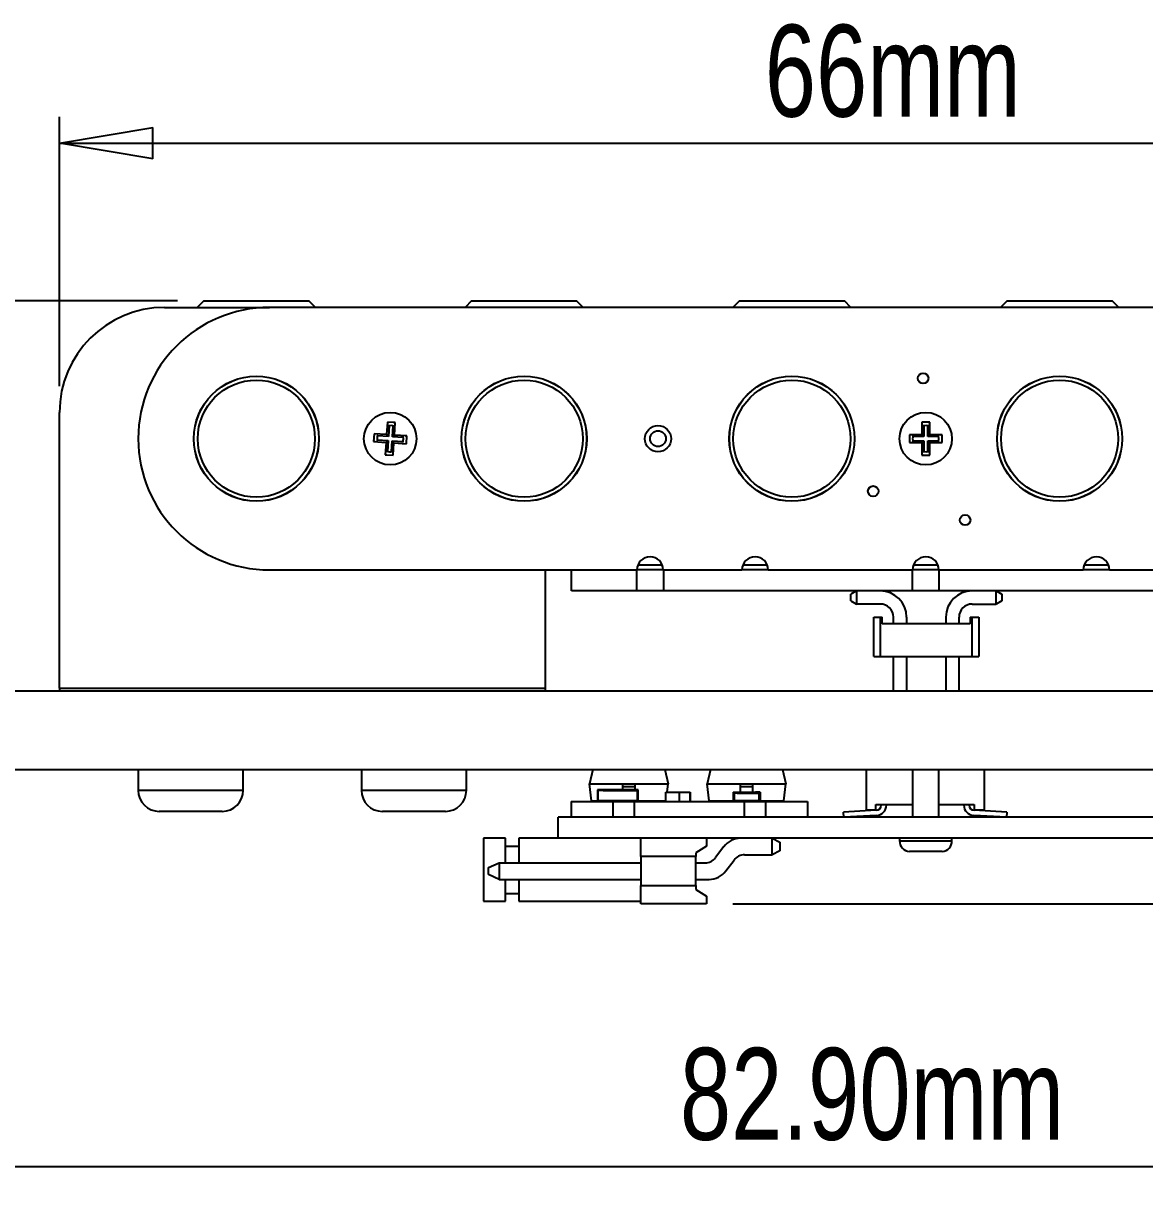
# Model space of a CAD drawing. Header units: millimetres. Extents: x 5 to 292, y 4 to 204.
# Drawn here: x 55.73 to 98.44, y 71.04 to 115.59 of the extents above; entities that cross this region are included whole.
import ezdxf

# ---------------------------------------------------------------- set-up
doc = ezdxf.new("R2010")
doc.units = ezdxf.units.MM
doc.layers.add('LAYER_1', color=179, linetype='Continuous')
doc.styles.add('SLDTEXTSTYLE0', font='TXT', dxfattribs={"width": 0.75})
doc.dimstyles.new('SLDDIMSTYLE0', dxfattribs={"dimtxt": 3.5, "dimasz": 3.556, "dimexe": 0, "dimexo": 0.0625, "dimgap": 0.875, "dimtad": 1, "dimrnd": 1e-09, "dimzin": 12, "dimdsep": 46, "dimtxsty": 'SLDTEXTSTYLE0', "dimblk1": 'CLOSED', "dimblk2": 'CLOSED', "dimsah": 1, "dimcen": 0.09, "dimadec": 0, "dimazin": 3, "dimtfac": 1, "dimtofl": 0, "dimtmove": 0, "dimatfit": 3, "dimldrblk": 'CLOSED', "dimfxl": 1, "dimfrac": 2, "dimtolj": 1, "dimtzin": 12, "dimarcsym": 0})
doc.dimstyles.new('SLDDIMSTYLE1', dxfattribs={"dimtxt": 3.5, "dimasz": 3.556, "dimexe": 0, "dimexo": 0.0625, "dimgap": 0.875, "dimtad": 1, "dimrnd": 1e-09, "dimzin": 4, "dimdsep": 46, "dimtxsty": 'SLDTEXTSTYLE0', "dimblk1": 'CLOSED', "dimblk2": 'CLOSED', "dimsah": 1, "dimcen": 0.09, "dimadec": 0, "dimazin": 1, "dimtfac": 1, "dimtofl": 0, "dimtmove": 0, "dimatfit": 3, "dimldrblk": 'CLOSED', "dimfxl": 1, "dimfrac": 2, "dimtolj": 1, "dimtzin": 12, "dimarcsym": 0})
doc.dimstyles.new('SLDDIMSTYLE2', dxfattribs={"dimtxt": 3.5, "dimasz": 3.556, "dimexe": 0, "dimexo": 0.0625, "dimgap": 0.875, "dimtad": 1, "dimrnd": 1e-09, "dimzin": 12, "dimdsep": 46, "dimtxsty": 'SLDTEXTSTYLE0', "dimblk1": 'CLOSED', "dimblk2": 'CLOSED', "dimsah": 1, "dimcen": 0.09, "dimadec": 0, "dimazin": 3, "dimtfac": 1, "dimtmove": 0, "dimatfit": 0, "dimldrblk": 'CLOSED', "dimfxl": 1, "dimfrac": 2, "dimtolj": 1, "dimtzin": 12, "dimarcsym": 0})

# ---------------------------------------------------------------- blocks, each defined once
blk = doc.blocks.new('_CLOSED')
at = {"color": 0, "linetype": 'ByBlock', "lineweight": -2}
for p, q in [((-1, 0.166667), (0, 0)), ((-1, 0.166667), (-1, -0.166667)), ((0, 0), (-1, -0.166667)), ((0, 0), (-1, 0))]:
    blk.add_line(p, q, dxfattribs=at)
blk = doc.blocks.new('_D')
at = {"layer": 'LAYER_1'}
for p, q in [((57.107, 101.766), (57.107, 112.024)), ((123.107, 101.766), (123.107, 112.024)), ((57.107, 111.024), (123.107, 111.024))]:
    blk.add_line(p, q, dxfattribs=at)
at = {"layer": 'LAYER_1', "xscale": 3.556, "yscale": 3.556, "rotation": 180}
blk.add_blockref('_CLOSED', (57.107, 111.024, 1.494), dxfattribs=at)
at = {"layer": 'LAYER_1', "xscale": 3.556, "yscale": 3.556}
blk.add_blockref('_CLOSED', (123.107, 111.024, 1.494), dxfattribs=at)
at = {"layer": 'LAYER_1', "insert": (83.975, 115.536), "char_height": 3.5, "attachment_point": 1, "style": 'SLDTEXTSTYLE0'}
blk.add_mtext('66mm', dxfattribs=at)
blk = doc.blocks.new('_D_1')
at = {"layer": 'LAYER_1'}
for p, q in [((48.657, 86.166), (48.657, 71.043)), ((131.557, 86.166), (131.557, 71.043)), ((48.657, 72.043), (131.557, 72.043))]:
    blk.add_line(p, q, dxfattribs=at)
at = {"layer": 'LAYER_1', "xscale": 3.556, "yscale": 3.556, "rotation": 180}
blk.add_blockref('_CLOSED', (48.657, 72.043, 1.494), dxfattribs=at)
at = {"layer": 'LAYER_1', "xscale": 3.556, "yscale": 3.556}
blk.add_blockref('_CLOSED', (131.557, 72.043, 1.494), dxfattribs=at)
at = {"layer": 'LAYER_1', "insert": (80.743, 76.555), "char_height": 3.5, "attachment_point": 1, "style": 'SLDTEXTSTYLE0'}
blk.add_mtext('82.90mm', dxfattribs=at)
blk = doc.blocks.new('_D_2')
at = {"layer": 'LAYER_1'}
for p, q in [((140.016, 105.016), (140.016, 111.366)), ((118.607, 105.016), (141.016, 105.016)), ((140.016, 105.016), (140.016, 82.043)), ((82.754, 82.043), (141.016, 82.043)), ((140.016, 82.043), (140.016, 75.693))]:
    blk.add_line(p, q, dxfattribs=at)
at = {"layer": 'LAYER_1', "xscale": 3.556, "yscale": 3.556}
for p, rotation in [((140.016, 105.016, 1.494), 270), ((140.016, 82.043, 1.494), 90)]:
    blk.add_blockref('_CLOSED', p, dxfattribs=dict(at, rotation=rotation))
at = {"layer": 'LAYER_1', "insert": (135.504, 83.225), "char_height": 3.5, "attachment_point": 1, "rotation": 90, "style": 'SLDTEXTSTYLE0'}
blk.add_mtext('22.97mm', dxfattribs=at)
blk = doc.blocks.new('_D_3')
at = {"layer": 'LAYER_1'}
for p, q in [((41.738, 105.016), (41.738, 111.366)), ((61.607, 105.016), (40.738, 105.016)), ((41.738, 105.016), (41.738, 87.166)), ((47.657, 87.166), (40.738, 87.166)), ((41.738, 87.166), (41.738, 80.816))]:
    blk.add_line(p, q, dxfattribs=at)
at = {"layer": 'LAYER_1', "xscale": 3.556, "yscale": 3.556}
for p, rotation in [((41.738, 105.016, 1.494), 270), ((41.738, 87.166, 1.494), 90)]:
    blk.add_blockref('_CLOSED', p, dxfattribs=dict(at, rotation=rotation))
at = {"layer": 'LAYER_1', "insert": (37.226, 85.83), "char_height": 3.5, "attachment_point": 1, "rotation": 90, "style": 'SLDTEXTSTYLE0'}
blk.add_mtext('17.85mm', dxfattribs=at)

msp = doc.modelspace()

# ---------------------------------------------------------------- linework, layer by layer
at = {"color": 7, "linetype": 'Continuous', "lineweight": 25}
for p, q in [((61.107, 104.766), (65.107, 104.766)), ((62.607, 105.016), (62.357, 104.766)), ((62.607, 105.016), (66.607, 105.016)), ((115.107, 104.766), (65.107, 104.766)), ((66.857, 104.766), (66.607, 105.016)), ((72.807, 105.016), (72.557, 104.766)), ((72.807, 105.016), (76.807, 105.016)), ((77.057, 104.766), (76.807, 105.016)), ((83.007, 105.016), (82.757, 104.766)), ((83.007, 105.016), (87.007, 105.016)), ((87.257, 104.766), (87.007, 105.016)), ((93.207, 105.016), (92.957, 104.766)), ((93.207, 105.016), (97.207, 105.016)), ((97.457, 104.766), (97.207, 105.016)), ((57.107, 90.266), (57.107, 100.766)), ((69.598, 100.399), (69.567, 99.925)), ((69.898, 100.38), (69.598, 100.399)), ((69.632, 100.36), (69.598, 100.399)), ((69.662, 100.264), (69.635, 99.848)), ((69.789, 99.838), (69.816, 100.254)), ((69.859, 100.346), (69.898, 100.38)), ((69.866, 99.906), (69.898, 100.38)), ((90.257, 100.391), (89.957, 100.391)), ((89.957, 100.391), (89.957, 99.916)), ((89.993, 100.354), (89.957, 100.391)), ((90.03, 100.26), (90.03, 99.843)), ((90.184, 99.843), (90.184, 100.26)), ((90.221, 100.354), (90.257, 100.391)), ((90.257, 99.916), (90.257, 100.391)), ((69.093, 99.956), (69.073, 99.657)), ((69.567, 99.925), (69.093, 99.956)), ((69.127, 99.918), (69.093, 99.956)), ((69.635, 99.848), (69.219, 99.875)), ((69.635, 99.848), (69.567, 99.925)), ((69.789, 99.838), (69.866, 99.906)), ((70.205, 99.81), (69.789, 99.838)), ((70.34, 99.874), (69.866, 99.906)), ((70.207, 99.766), (70.2, 99.847)), ((70.302, 99.841), (70.34, 99.874)), ((70.321, 99.575), (70.34, 99.874)), ((89.518, 99.879), (89.482, 99.916)), ((89.482, 99.916), (89.482, 99.616)), ((89.957, 99.916), (89.482, 99.916)), ((90.03, 99.843), (89.613, 99.843)), ((90.03, 99.843), (89.957, 99.916)), ((90.184, 99.843), (90.257, 99.916)), ((90.601, 99.843), (90.184, 99.843)), ((90.732, 99.916), (90.257, 99.916)), ((90.607, 99.766), (90.594, 99.879)), ((90.696, 99.879), (90.732, 99.916)), ((90.732, 99.616), (90.732, 99.916)), ((69.112, 99.691), (69.073, 99.657)), ((69.073, 99.657), (69.547, 99.626)), ((69.209, 99.721), (69.625, 99.694)), ((69.547, 99.626), (69.516, 99.152)), ((69.625, 99.694), (69.547, 99.626)), ((69.625, 99.694), (69.598, 99.278)), ((69.752, 99.268), (69.779, 99.684)), ((69.779, 99.684), (69.847, 99.606)), ((69.779, 99.684), (70.195, 99.656)), ((69.816, 99.132), (69.847, 99.606)), ((69.847, 99.606), (70.321, 99.575)), ((70.185, 99.62), (70.207, 99.766)), ((70.287, 99.614), (70.321, 99.575)), ((89.518, 99.652), (89.482, 99.616)), ((89.482, 99.616), (89.957, 99.616)), ((89.613, 99.688), (90.03, 99.688)), ((90.03, 99.688), (89.957, 99.616)), ((89.957, 99.616), (89.957, 99.141)), ((90.03, 99.688), (90.03, 99.272)), ((90.184, 99.272), (90.184, 99.688)), ((90.184, 99.688), (90.257, 99.616)), ((90.184, 99.688), (90.601, 99.688)), ((90.257, 99.141), (90.257, 99.616)), ((90.257, 99.616), (90.732, 99.616)), ((90.594, 99.652), (90.607, 99.766)), ((90.696, 99.652), (90.732, 99.616)), ((69.555, 99.186), (69.516, 99.152)), ((69.516, 99.152), (69.816, 99.132)), ((69.782, 99.171), (69.816, 99.132)), ((89.993, 99.177), (89.957, 99.141)), ((89.957, 99.141), (90.257, 99.141)), ((90.221, 99.177), (90.257, 99.141)), ((79.149, 94.966), (80.065, 94.966)), ((83.149, 94.966), (84.065, 94.966)), ((89.649, 94.966), (90.565, 94.966)), ((96.149, 94.966), (97.065, 94.966)), ((65.107, 94.766), (79.107, 94.766)), ((75.607, 94.766), (75.607, 90.266)), ((76.61, 93.966), (76.61, 94.766)), ((79.104, 93.966), (79.104, 94.766)), ((80.107, 94.766), (79.107, 94.766)), ((80.107, 94.766), (83.107, 94.766)), ((80.124, 93.966), (80.124, 94.766)), ((84.107, 94.766), (83.107, 94.766)), ((84.107, 94.766), (89.607, 94.766)), ((89.604, 93.966), (89.604, 94.766)), ((90.607, 94.766), (89.607, 94.766)), ((90.607, 94.766), (96.107, 94.766)), ((90.624, 93.966), (90.624, 94.766)), ((97.107, 94.766), (96.107, 94.766)), ((97.107, 94.766), (100.107, 94.766)), ((77.61, 93.966), (76.61, 93.966)), ((79.104, 93.966), (77.61, 93.966)), ((80.124, 93.966), (79.104, 93.966)), ((89.604, 93.966), (80.124, 93.966)), ((87.467, 93.966), (87.251, 93.841)), ((87.251, 93.591), (87.251, 93.841)), ((87.251, 93.591), (87.467, 93.466)), ((87.467, 93.966), (87.467, 93.466)), ((90.624, 93.966), (89.604, 93.966)), ((100.104, 93.966), (90.624, 93.966)), ((92.784, 93.466), (92.784, 93.966)), ((92.784, 93.966), (93.001, 93.841)), ((93.001, 93.591), (92.784, 93.466)), ((93.001, 93.841), (93.001, 93.591)), ((88.376, 93.466), (87.467, 93.466)), ((91.876, 93.466), (92.784, 93.466)), ((88.126, 92.966), (88.376, 92.966)), ((88.126, 91.466), (88.126, 92.966)), ((88.376, 92.966), (88.376, 91.466)), ((88.376, 92.966), (88.451, 92.966)), ((88.451, 92.716), (88.451, 92.966)), ((91.801, 92.716), (88.451, 92.716)), ((88.876, 92.716), (88.876, 92.966)), ((89.376, 92.966), (89.376, 92.716)), ((90.876, 92.966), (90.876, 92.716)), ((91.376, 92.716), (91.376, 92.966)), ((91.801, 92.966), (91.801, 92.716)), ((91.801, 92.966), (91.876, 92.966)), ((91.876, 91.466), (91.876, 92.966)), ((91.876, 92.966), (92.126, 92.966)), ((92.126, 92.966), (92.126, 91.466)), ((88.126, 91.466), (88.376, 91.466)), ((88.376, 91.466), (91.876, 91.466)), ((88.876, 90.166), (88.876, 91.466)), ((89.376, 91.466), (89.376, 90.166)), ((90.876, 91.466), (90.876, 90.166)), ((91.376, 90.166), (91.376, 91.466)), ((91.876, 91.466), (92.126, 91.466)), ((48.657, 90.166), (57.657, 90.166)), ((57.107, 90.266), (75.607, 90.266)), ((57.107, 90.266), (57.107, 90.166)), ((57.657, 90.166), (122.557, 90.166)), ((75.607, 90.266), (75.607, 90.166)), ((48.657, 87.166), (57.657, 87.166)), ((57.657, 87.166), (122.557, 87.166)), ((60.107, 87.166), (60.107, 86.366)), ((64.107, 86.366), (64.107, 87.166)), ((68.607, 87.166), (68.607, 86.366)), ((72.607, 86.366), (72.607, 87.166)), ((77.422, 87.166), (77.295, 86.616)), ((80.168, 87.166), (80.295, 86.616)), ((81.909, 87.166), (81.782, 86.616)), ((84.655, 87.166), (84.782, 86.616)), ((87.833, 87.166), (87.833, 85.628)), ((89.607, 87.166), (89.607, 85.343)), ((90.607, 85.343), (90.607, 87.166)), ((92.333, 87.166), (92.333, 85.628)), ((77.375, 85.966), (77.295, 86.616)), ((77.295, 86.616), (78.553, 86.616)), ((78.553, 86.616), (79.037, 86.616)), ((78.553, 86.616), (78.553, 86.516)), ((78.553, 86.516), (79.037, 86.516)), ((78.553, 86.516), (78.553, 86.392)), ((79.037, 86.516), (79.037, 86.616)), ((79.037, 86.616), (80.295, 86.616)), ((79.037, 86.393), (79.037, 86.516)), ((80.256, 86.303), (80.295, 86.616)), ((81.861, 85.966), (81.782, 86.616)), ((81.782, 86.616), (83.04, 86.616)), ((83.04, 86.616), (83.523, 86.616)), ((83.04, 86.616), (83.04, 86.516)), ((83.04, 86.516), (83.523, 86.516)), ((83.04, 86.516), (83.04, 86.303)), ((83.523, 86.516), (83.523, 86.616)), ((83.523, 86.616), (84.782, 86.616)), ((83.523, 86.303), (83.523, 86.516)), ((84.702, 85.966), (84.782, 86.616)), ((77.599, 86.393), (77.819, 86.393)), ((77.599, 86.388), (77.599, 86.393)), ((77.599, 86.388), (77.599, 85.948)), ((77.824, 86.388), (77.599, 86.388)), ((77.824, 86.363), (77.629, 86.363)), ((77.629, 85.973), (77.629, 86.363)), ((77.899, 85.973), (77.629, 85.973)), ((77.824, 86.388), (77.819, 86.393)), ((77.819, 86.393), (77.899, 86.393)), ((77.824, 86.388), (77.824, 86.363)), ((77.899, 86.388), (77.824, 86.388)), ((77.824, 86.363), (78.924, 86.363)), ((77.899, 86.393), (77.899, 86.392)), ((77.899, 86.387), (77.904, 86.392)), ((77.899, 86.392), (77.904, 86.392)), ((77.899, 86.387), (77.899, 86.363)), ((78.849, 86.387), (77.899, 86.387)), ((77.899, 85.948), (77.899, 85.973)), ((78.849, 85.973), (77.899, 85.973)), ((77.904, 86.392), (78.844, 86.392)), ((77.972, 85.948), (77.972, 85.973)), ((77.974, 85.948), (77.974, 85.973)), ((78.553, 85.943), (78.553, 85.973)), ((78.774, 85.973), (78.774, 85.948)), ((78.776, 85.973), (78.776, 85.948)), ((78.849, 86.387), (78.844, 86.392)), ((78.844, 86.392), (78.849, 86.392)), ((78.849, 86.392), (78.849, 86.393)), ((78.849, 86.393), (78.929, 86.393)), ((78.924, 86.388), (78.849, 86.388)), ((78.849, 86.363), (78.849, 86.387)), ((78.849, 85.973), (78.849, 85.948)), ((79.119, 85.973), (78.849, 85.973)), ((78.924, 86.388), (78.929, 86.393)), ((78.924, 86.388), (78.924, 86.363)), ((79.149, 86.388), (78.924, 86.388)), ((78.924, 86.363), (79.119, 86.363)), ((78.929, 86.393), (79.149, 86.393)), ((79.119, 86.363), (79.119, 85.973)), ((79.149, 86.393), (79.149, 86.388)), ((79.149, 85.948), (79.149, 86.388)), ((80.207, 85.943), (80.207, 86.293)), ((80.207, 86.293), (80.717, 86.293)), ((80.212, 86.303), (80.212, 86.293)), ((80.212, 86.303), (80.712, 86.303)), ((80.712, 86.303), (80.712, 86.293)), ((80.712, 86.303), (81.128, 86.303)), ((80.717, 86.293), (80.717, 85.948)), ((80.717, 86.293), (81.133, 86.293)), ((81.128, 86.303), (81.128, 86.293)), ((81.128, 86.303), (81.131, 86.303)), ((81.131, 86.303), (81.131, 86.293)), ((81.133, 86.293), (81.133, 85.943)), ((81.133, 86.293), (81.133, 86.263)), ((81.133, 86.293), (81.133, 86.293)), ((81.133, 86.293), (81.137, 86.293)), ((81.133, 85.973), (81.133, 86.263)), ((81.133, 86.263), (81.133, 86.263)), ((81.133, 86.263), (81.137, 86.263)), ((81.134, 85.973), (81.133, 85.973)), ((81.134, 85.943), (81.134, 85.973)), ((81.136, 85.973), (81.134, 85.973)), ((81.136, 85.973), (81.136, 85.943)), ((81.137, 85.973), (81.136, 85.973)), ((81.137, 86.293), (81.137, 86.263)), ((81.137, 86.293), (81.137, 86.293)), ((81.137, 85.943), (81.137, 86.293)), ((81.137, 86.263), (81.137, 85.973)), ((81.137, 86.263), (81.137, 86.263)), ((82.774, 86.293), (82.924, 86.293)), ((82.774, 86.293), (82.774, 85.948)), ((82.924, 86.263), (82.804, 86.263)), ((82.804, 85.973), (82.804, 86.263)), ((82.804, 86.263), (82.804, 85.973)), ((83.024, 85.973), (82.804, 85.973)), ((82.804, 85.973), (82.804, 85.973)), ((82.924, 86.293), (82.924, 86.263)), ((82.924, 86.293), (82.925, 86.293)), ((82.924, 86.263), (82.924, 86.263)), ((82.924, 86.263), (83.624, 86.263)), ((82.925, 86.293), (82.925, 86.263)), ((82.925, 86.293), (82.975, 86.293)), ((82.974, 86.292), (82.974, 86.263)), ((82.974, 86.292), (83.574, 86.292)), ((82.975, 86.303), (82.975, 86.293)), ((82.975, 86.303), (83.575, 86.303)), ((82.975, 86.293), (83.575, 86.293)), ((83.024, 85.948), (83.024, 85.973)), ((83.024, 85.943), (83.024, 85.973)), ((83.024, 85.973), (83.024, 85.973)), ((83.524, 85.973), (83.024, 85.973)), ((83.073, 85.943), (83.073, 85.973)), ((83.076, 85.943), (83.076, 85.973)), ((83.076, 85.943), (83.076, 85.973)), ((83.079, 85.943), (83.079, 85.973)), ((83.081, 85.943), (83.081, 85.973)), ((83.082, 85.943), (83.082, 85.973)), ((83.084, 85.943), (83.084, 85.973)), ((83.086, 85.943), (83.086, 85.973)), ((83.087, 85.943), (83.087, 85.973)), ((83.089, 85.943), (83.089, 85.973)), ((83.091, 85.943), (83.091, 85.973)), ((83.092, 85.943), (83.092, 85.973)), ((83.094, 85.943), (83.094, 85.973)), ((83.096, 85.943), (83.096, 85.973)), ((83.097, 85.943), (83.097, 85.973)), ((83.099, 85.943), (83.099, 85.973)), ((83.102, 85.943), (83.102, 85.973)), ((83.102, 85.943), (83.102, 85.973)), ((83.476, 85.973), (83.476, 85.943)), ((83.476, 85.973), (83.476, 85.943)), ((83.524, 85.973), (83.524, 85.943)), ((83.744, 85.973), (83.524, 85.973)), ((83.574, 86.263), (83.574, 86.292)), ((83.574, 86.292), (83.575, 86.292)), ((83.575, 86.303), (83.575, 86.293)), ((83.575, 86.303), (83.577, 86.303)), ((83.575, 86.293), (83.575, 86.293)), ((83.575, 86.293), (83.624, 86.293)), ((83.575, 86.263), (83.575, 86.292)), ((83.577, 86.303), (83.58, 86.303)), ((83.577, 86.303), (83.577, 86.293)), ((83.577, 86.293), (83.577, 86.293)), ((83.58, 86.303), (83.58, 86.293)), ((83.58, 86.303), (83.582, 86.303)), ((83.582, 86.303), (83.585, 86.303)), ((83.582, 86.303), (83.582, 86.293)), ((83.585, 86.303), (83.585, 86.293)), ((83.585, 86.303), (83.587, 86.303)), ((83.587, 86.303), (83.59, 86.303)), ((83.587, 86.303), (83.587, 86.293)), ((83.59, 86.303), (83.59, 86.293)), ((83.59, 86.303), (83.593, 86.303)), ((83.593, 86.303), (83.593, 86.293)), ((83.593, 86.303), (83.595, 86.303)), ((83.595, 86.303), (83.595, 86.293)), ((83.595, 86.303), (83.598, 86.303)), ((83.598, 86.303), (83.598, 86.293)), ((83.598, 86.303), (83.601, 86.303)), ((83.601, 86.303), (83.601, 86.293)), ((83.601, 86.303), (83.603, 86.303)), ((83.603, 86.303), (83.603, 86.293)), ((83.624, 86.293), (83.624, 86.263)), ((83.774, 86.293), (83.624, 86.293)), ((83.624, 86.263), (83.744, 86.263)), ((83.744, 86.263), (83.744, 85.973)), ((83.774, 85.943), (83.774, 86.293)), ((83.774, 86.293), (83.777, 86.293)), ((83.78, 86.293), (83.777, 86.293)), ((83.777, 86.293), (83.777, 85.943)), ((83.78, 85.943), (83.78, 86.293)), ((83.78, 86.293), (83.782, 86.293)), ((83.785, 86.293), (83.782, 86.293)), ((83.782, 86.293), (83.782, 85.943)), ((83.785, 85.943), (83.785, 86.293)), ((83.785, 86.293), (83.787, 86.293)), ((83.79, 86.293), (83.787, 86.293)), ((83.787, 86.293), (83.787, 85.943)), ((83.79, 85.943), (83.79, 86.293)), ((83.79, 86.293), (83.792, 86.293)), ((83.792, 86.293), (83.792, 85.943)), ((83.795, 86.293), (83.792, 86.293)), ((83.795, 85.943), (83.795, 86.293)), ((83.795, 86.293), (83.798, 86.293)), ((83.798, 86.293), (83.798, 85.943)), ((83.8, 86.293), (83.798, 86.293)), ((83.8, 85.943), (83.8, 86.293)), ((83.8, 86.293), (83.803, 86.293)), ((83.803, 86.293), (83.803, 85.943)), ((63.307, 85.566), (60.907, 85.566)), ((71.807, 85.566), (69.407, 85.566)), ((76.597, 85.943), (76.597, 85.343)), ((76.597, 85.943), (77.597, 85.943)), ((77.375, 85.966), (77.599, 85.966)), ((77.449, 85.943), (77.449, 85.966)), ((77.597, 85.943), (78.192, 85.943)), ((77.599, 85.948), (77.899, 85.948)), ((77.599, 85.943), (77.599, 85.948)), ((77.899, 85.948), (77.899, 85.943)), ((77.972, 85.948), (77.967, 85.943)), ((77.972, 85.948), (77.974, 85.948)), ((77.974, 85.966), (78.553, 85.966)), ((78.1, 85.943), (78.1, 85.966)), ((78.192, 85.943), (78.192, 85.343)), ((78.192, 85.943), (79.002, 85.943)), ((78.774, 85.948), (78.776, 85.948)), ((78.781, 85.943), (78.776, 85.948)), ((78.849, 85.948), (79.149, 85.948)), ((78.849, 85.943), (78.849, 85.948)), ((79.002, 85.943), (79.002, 85.343)), ((79.002, 85.943), (83.192, 85.943)), ((79.149, 85.966), (80.207, 85.966)), ((79.149, 85.948), (79.149, 85.943)), ((79.377, 85.966), (79.377, 85.943)), ((79.489, 85.966), (79.489, 85.943)), ((79.973, 85.943), (79.973, 85.966)), ((80.077, 85.943), (80.077, 85.966)), ((80.127, 85.966), (80.127, 85.943)), ((80.717, 85.948), (80.717, 85.943)), ((81.861, 85.966), (82.774, 85.966)), ((82.104, 85.966), (82.104, 85.943)), ((82.587, 85.943), (82.587, 85.966)), ((82.774, 85.948), (83.024, 85.948)), ((83.192, 85.943), (83.192, 85.343)), ((83.192, 85.943), (84.002, 85.943)), ((83.803, 85.966), (84.702, 85.966)), ((83.976, 85.966), (83.976, 85.943)), ((84.002, 85.943), (84.002, 85.343)), ((84.002, 85.943), (84.597, 85.943)), ((84.46, 85.943), (84.46, 85.966)), ((84.597, 85.943), (85.597, 85.943)), ((85.597, 85.943), (85.597, 85.343)), ((88.219, 85.608), (86.97, 85.543)), ((86.981, 85.343), (86.97, 85.543)), ((87.833, 85.628), (88.208, 85.628)), ((88.208, 85.828), (89.607, 85.828)), ((88.208, 85.628), (88.208, 85.828)), ((88.408, 85.808), (88.408, 85.828)), ((88.608, 85.808), (88.608, 85.828)), ((90.607, 85.828), (91.958, 85.828)), ((91.558, 85.828), (91.558, 85.808)), ((91.758, 85.828), (91.758, 85.808)), ((93.196, 85.543), (91.948, 85.608)), ((91.958, 85.828), (91.958, 85.628)), ((91.958, 85.628), (92.333, 85.628)), ((93.196, 85.543), (93.186, 85.343)), ((76.107, 84.543), (76.107, 85.343)), ((78.107, 85.343), (76.107, 85.343)), ((118.407, 85.343), (78.107, 85.343)), ((88.229, 85.409), (86.981, 85.343)), ((93.186, 85.343), (91.937, 85.409)), ((74.104, 84.543), (73.254, 84.543)), ((73.254, 84.543), (73.254, 82.143)), ((74.104, 83.608), (74.104, 84.543)), ((74.104, 84.243), (74.604, 84.243)), ((76.107, 84.543), (74.604, 84.543)), ((74.604, 84.543), (74.604, 83.608)), ((78.107, 84.543), (76.107, 84.543)), ((118.407, 84.543), (78.107, 84.543)), ((79.254, 83.843), (79.254, 84.543)), ((81.754, 84.243), (81.354, 83.993)), ((81.754, 84.543), (81.754, 84.243)), ((82.414, 84.223), (82.104, 83.808)), ((84.254, 83.913), (84.254, 84.543)), ((84.254, 84.543), (84.554, 84.393)), ((84.554, 84.393), (84.554, 84.063)), ((89.107, 84.543), (89.107, 84.443)), ((91.107, 84.443), (91.107, 84.543)), ((81.354, 83.843), (79.254, 83.843)), ((79.254, 83.843), (79.254, 82.743)), ((81.354, 83.993), (81.354, 83.843)), ((81.354, 82.743), (81.354, 83.843)), ((83.204, 83.913), (84.254, 83.913)), ((84.554, 84.063), (84.254, 83.913)), ((89.526, 84.043), (89.483, 84.045)), ((89.957, 84.043), (89.526, 84.043)), ((89.958, 84.045), (89.957, 84.043)), ((90.256, 84.045), (89.958, 84.045)), ((90.257, 84.043), (90.256, 84.045)), ((90.688, 84.043), (90.257, 84.043)), ((90.731, 84.045), (90.688, 84.043)), ((73.454, 83.428), (73.854, 83.608)), ((73.454, 83.158), (73.454, 83.428)), ((73.854, 83.608), (73.854, 82.978)), ((73.854, 83.608), (79.254, 83.608)), ((81.354, 83.608), (81.703, 83.608)), ((82.494, 83.299), (82.804, 83.713)), ((73.854, 82.978), (73.454, 83.158)), ((73.854, 82.978), (79.254, 82.978)), ((74.104, 82.143), (74.104, 82.978)), ((74.604, 82.978), (74.604, 82.143)), ((81.354, 82.978), (81.853, 82.978)), ((74.104, 82.443), (74.604, 82.443)), ((79.254, 82.743), (81.354, 82.743)), ((79.254, 82.043), (79.254, 82.743)), ((81.354, 82.743), (81.354, 82.593)), ((81.354, 82.593), (81.754, 82.343)), ((73.254, 82.143), (74.104, 82.143)), ((74.604, 82.143), (79.254, 82.143)), ((81.754, 82.043), (79.254, 82.043)), ((81.754, 82.343), (81.754, 82.043))]:
    msp.add_line(p, q, dxfattribs=at)
at = {"color": 8, "linetype": 'Continuous', "lineweight": 25}
for p, q in [((64.107, 86.366), (60.107, 86.366)), ((72.607, 86.366), (68.607, 86.366)), ((77.899, 85.948), (77.972, 85.948)), ((78.776, 85.948), (78.849, 85.948)), ((89.107, 84.443), (91.107, 84.443))]:
    msp.add_line(p, q, dxfattribs=at)
at = {"color": 7, "linetype": 'Continuous', "lineweight": 25, "flags": 128}
for points in [[(69.852, 100.244), (69.753, 100.264), (69.625, 100.259)], [(90.221, 100.253), (90.153, 100.264), (89.993, 100.253)], [(69.229, 99.911), (69.215, 99.858), (69.214, 99.684)], [(89.993, 99.279), (90.153, 99.268), (90.221, 99.279)]]:
    msp.add_lwpolyline(points, dxfattribs=at)
at = {"color": 7, "linetype": 'Continuous', "lineweight": 25}
for centre, radius in [((64.607, 99.766), 2.385), ((64.607, 99.766), 2.381), ((74.807, 99.766), 2.385), ((74.807, 99.766), 2.381), ((85.007, 99.766), 2.385), ((85.007, 99.766), 2.381), ((90.007, 102.066), 0.2), ((95.207, 99.766), 2.385), ((95.207, 99.766), 2.381), ((64.607, 99.766), 2.231), ((74.807, 99.766), 2.231), ((85.007, 99.766), 2.231), ((95.207, 99.766), 2.231), ((69.707, 99.766), 1), ((90.107, 99.766), 1), ((79.907, 99.766), 0.5), ((79.907, 99.766), 0.3), ((88.107, 97.766), 0.2), ((91.607, 96.666), 0.2)]:
    msp.add_circle(centre, radius, dxfattribs=at)
for centre, radius, start, end in [((61.107, 100.766), 4, 90, 180), ((65.107, 99.766), 5, 90, 270), ((90.107, 99.766), 0.5, 166.8674, 193.1326), ((69.707, 99.766), 0.5, 253.1164, 279.3816), ((79.607, 94.766), 0.5, 0, 180), ((83.607, 94.766), 0.5, 0, 180), ((90.107, 94.766), 0.5, 0, 180), ((96.607, 94.766), 0.5, 0, 180), ((88.376, 92.966), 1, 0, 90), ((91.876, 92.966), 1, 90, 180), ((88.376, 92.966), 0.5, 360, 90), ((91.876, 92.966), 0.5, 90, 180), ((60.907, 86.366), 0.8, 180, 270), ((63.307, 86.366), 0.8, 270, 0), ((69.407, 86.366), 0.8, 180, 270), ((71.807, 86.366), 0.8, 270, 0), ((77.969, 85.948), 0.005, 270.0195, 0.0018), ((78.779, 85.948), 0.005, 179.9982, 269.9805), ((80.712, 85.948), 0.005, 270, 0), ((83.043, 85.947), 0.268, 179.7646, 180.8329), ((83.293, 85.947), 0.268, 179.7646, 180.8329), ((88.208, 85.808), 0.2, 273, 360), ((88.208, 85.808), 0.4, 273, 360), ((91.958, 85.808), 0.4, 180, 267), ((91.958, 85.808), 0.2, 180, 267), ((83.054, 83.743), 0.8, 90, 143.1792), ((89.507, 84.443), 0.4, 180, 266.5132), ((90.707, 84.443), 0.4, 273.4832, 0), ((81.703, 84.108), 0.5, 270, 323.1792), ((83.204, 83.413), 0.5, 90, 143.1792), ((81.853, 83.778), 0.8, 270, 323.1792)]:
    msp.add_arc(centre, radius, start, end, dxfattribs=at)

# ---------------------------------------------------------------- dimensions: what is measured, and where the dimension line sits
at = {"layer": 'LAYER_1'}
for base, p1, p2, dimstyle, picture, middle in [((123.107, 111.024), (57.107, 100.766), (123.107, 100.766), 'SLDDIMSTYLE0', '_D', (90.936, 111.024)), ((131.557, 72.043), (48.657, 87.166), (131.557, 87.166), 'SLDDIMSTYLE1', '_D_1', (90.936, 72.043))]:
    dim = msp.add_linear_dim(base=base, p1=p1, p2=p2, dimstyle=dimstyle, dxfattribs=at)
    dim.commit()
    dim.dimension.update_dxf_attribs({"geometry": picture, "text_midpoint": middle, "dimtype": 160})
for base, p1, p2, picture, middle in [((41.738, 87.166), (62.607, 105.016), (48.657, 87.166), '_D_3', (41.738, 96.024)), ((140.016, 82.043), (117.607, 105.016), (81.754, 82.043), '_D_2', (140.016, 93.419))]:
    dim = msp.add_linear_dim(base=base, p1=p1, p2=p2, angle=90, dimstyle='SLDDIMSTYLE2', dxfattribs=at)
    dim.commit()
    dim.dimension.update_dxf_attribs({"geometry": picture, "text_midpoint": middle, "dimtype": 160})

doc.saveas('drawing.dxf')
